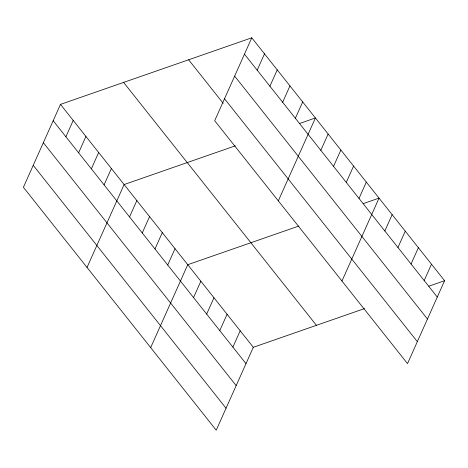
<?xml version="1.0" encoding="UTF-8"?>
<svg xmlns="http://www.w3.org/2000/svg" width="468" height="468" viewBox="0 0 468 468"><rect width="100%" height="100%" fill="white"/><g stroke="black" fill="none" stroke-linecap="round" stroke-linejoin="round"><path stroke-width="0.7" d="M251.772 37.803L214.689 120.703L407.517 363.613L444.6 280.712L251.772 37.803L60.483 104.387L23.4 187.288L216.228 430.197L253.311 347.297L364.537 308.582M65.9 136.761L73.207 120.422M78.624 152.796L85.936 136.451M91.354 168.831L98.66 152.486M104.077 184.86L111.39 168.515M87.03 267.444L124.114 184.55L235.345 145.829M129.531 216.924L136.843 200.579M142.254 232.959L149.567 216.614M154.984 248.988L162.297 232.643M167.708 265.023L175.02 248.678M257.189 70.177L264.502 53.832M150.667 347.607L187.75 264.707L298.976 225.991M269.913 86.211L277.226 69.867M193.547 297.572L200.86 281.227M282.643 102.24L289.955 85.896M206.663 314.092L213.97 297.747M295.366 118.275L302.679 101.93M219.773 330.607L227.085 314.262M278.325 200.86L315.409 117.965L299.625 123.458M232.888 347.127L240.195 330.782M320.82 150.339L328.132 133.994M333.549 166.374L340.862 150.029M346.273 182.403L353.586 166.058M359.003 198.438L366.315 182.093M341.956 281.022L379.039 198.122L363.256 203.615M384.842 230.987L392.149 214.642M397.952 247.502L405.265 231.163M411.062 264.022L418.374 247.677M424.178 280.543L431.49 264.198M428.817 286.205L444.6 280.712M244.46 54.148L437.287 297.057M234.638 76.108L427.465 319.024M224.517 98.736L417.345 341.652M188.645 59.775L223.189 103.293M123.611 82.415L316.432 325.324M60.483 104.387L253.311 347.297M53.171 120.732L245.998 363.642M43.348 142.693L236.17 385.609M33.222 165.321L226.05 408.236"/></g></svg>
